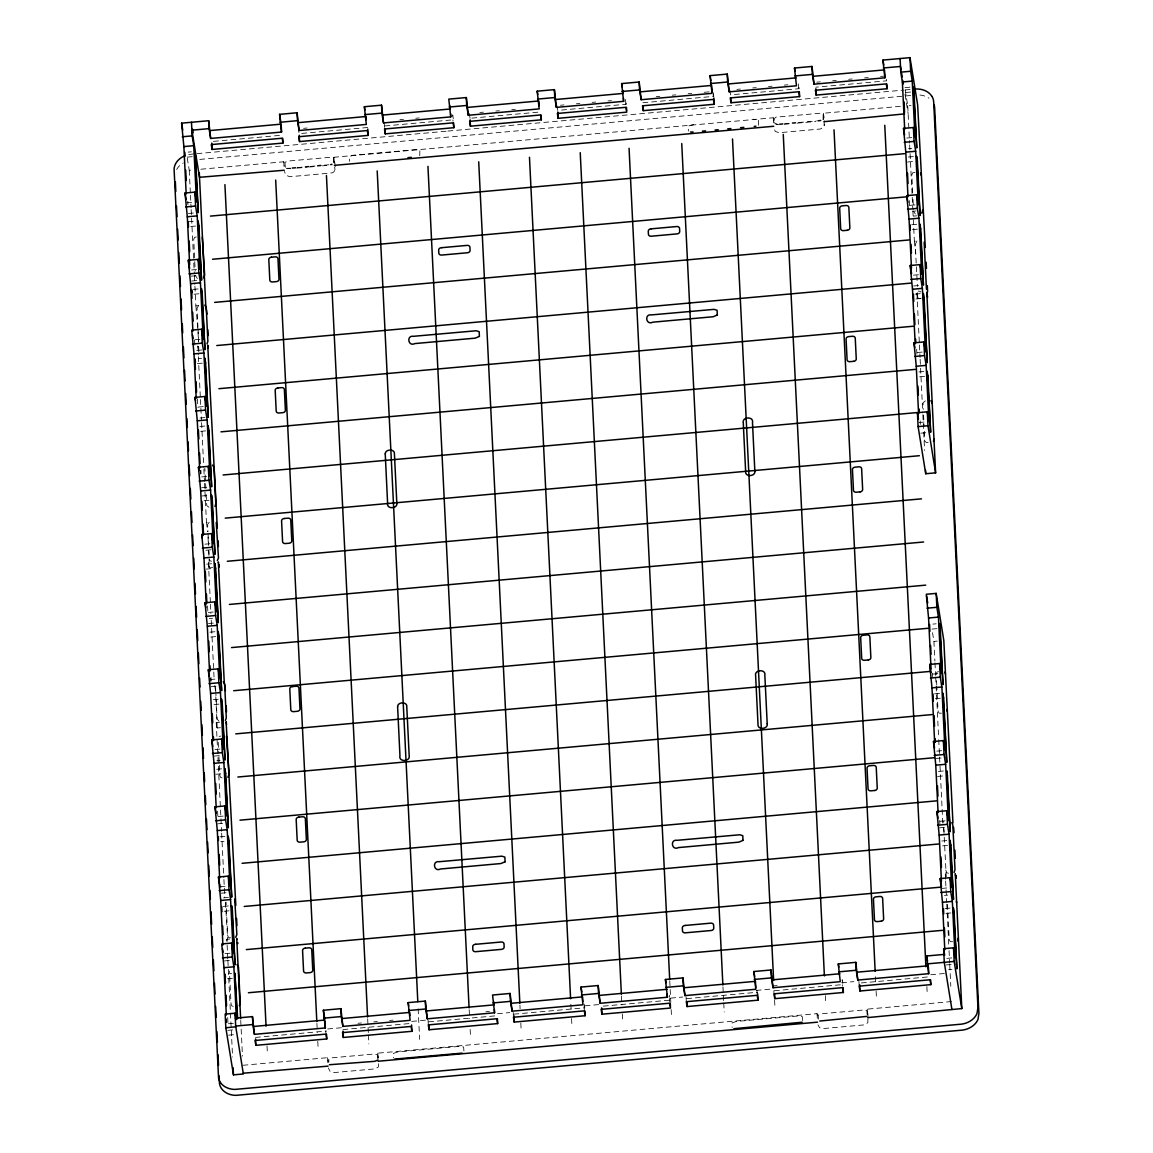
<?xml version="1.0" encoding="UTF-8"?>
<svg xmlns="http://www.w3.org/2000/svg" width="1153" height="1153" viewBox="0 0 1153 1153"><rect width="100%" height="100%" fill="white"/><g stroke="black" fill="none" stroke-linecap="round" stroke-linejoin="round"><path stroke-width="0.75" stroke-dasharray="5 3.75" d="M936.25 674.534L936.827 672.228L938.499 671.536M921.175 298.267L917.889 298.569L917.716 292.631M212.671 567.579L209.37 567.867L209.082 558.902M778.578 124.812L774.398 122.924L773.274 117.765L333.938 157.269L334.24 163.106M334.615 161.824C335.437 165.715 336.503 173.281 330.464 173.065L289.893 176.712L285.785 175.227L284.46 171.451M824.222 120.676L824.02 126.83L820.504 128.992L778.967 132.725L775.234 131.384L774.095 128.329M951.542 1001.553L867.229 1009.149L867.431 1014.799M219.546 722.297L216.245 722.6L217.225 727.975L215.697 694.149M823.184 119.523L824.064 117.505L823.429 113.253L904.154 105.99M823.083 119.537L823.098 114.118L820.763 113.196L778.261 116.957C772.827 115.545 772.524 125.864 777.915 124.38M917.889 298.569L916.909 293.179L920.209 292.891M419.75 155.785L419.865 150.409L415.556 149.645L352.674 155.295L349.46 156.693L349.618 161.348M758.4 125.273L758.53 119.898L753.168 119.206M219.128 736.378L220.857 736.075M198.619 305.574L197.033 308.125L197.956 327.193M209.212 522.251L207.655 524.284L207.958 531.706M188.789 154.531L193.502 153.954M693.717 124.625L688.341 126.008L688.341 131.111M916.952 241.006L915.223 244.551L917.428 286.477M303.628 128.329L307.145 128.012M399.932 119.667L403.449 119.35M415.772 118.255L419.288 117.937M479.893 112.475L483.438 112.158M495.848 111.048L499.393 110.731M511.802 109.607L515.348 109.29M560.488 105.24L564.004 104.923M576.313 103.813L579.829 103.496M592.138 102.386L595.654 102.069M607.962 100.96L611.479 100.642M656.302 96.621L659.847 96.304M672.257 95.18L675.802 94.863M688.197 93.753L691.742 93.422M704.152 92.312L711.242 91.678M736.868 89.372L740.385 89.055M752.693 87.945L756.209 87.628M768.518 86.518L772.034 86.201M784.343 85.106L787.859 84.789M816.756 82.18L820.302 81.863M832.697 80.753L836.242 80.436M848.651 79.312L852.197 78.995M864.606 77.885L868.151 77.568M880.561 76.444L885.879 75.968L886.657 80.825L815.762 87.196M213.449 141.372L282.571 135.146M367.721 127.493L299.131 133.662L298.353 128.805L298.584 133.561M384.9 125.951L453.475 119.782L452.697 114.925L452.999 121.252M471.822 118.125L540.944 111.913M642.898 102.747L713.808 96.362L713.015 91.519L713.246 96.261M188.141 152.11L191.427 151.821M904.99 87.642L911.576 87.051M197.033 153.637L446.125 131.226M447.912 131.067L903.419 90.107M905.119 89.948L910.221 89.502M187.276 157.111L192.22 156.664M905.768 92.499L910.711 92.053M199.757 159.417L911.187 95.44M187.276 158.062L189.251 170.284L192.537 169.981M200.896 169.232L283.782 161.78L285.396 167.315M905.191 89.963L907.742 105.658L911.043 105.37M290.614 168.208L286.679 168.352M297.258 167.603L302.36 167.142M310.027 166.45L316.124 165.902M324.252 165.182L328.908 164.764M784.343 123.803L790.958 123.198M798.568 122.521L816.324 120.921M296.782 168.151L306.583 167.271M309.552 166.998L314.005 166.608M322.408 165.845L326.645 165.47M784.4 124.293L788.638 123.919M797.098 123.155L815.675 121.483M186.613 202.827L193.2 202.222M906.762 138.057L911.706 137.611M188.386 213.492L194.972 212.901M908.521 148.723L911.821 148.434M188.242 221.794L194.828 221.189M908.377 157.024L913.32 156.577M190.663 226.492L195.606 226.046M907.512 162.011L914.098 161.42M196.341 236.956L194.684 237.259L193.718 239.204L194.598 258.344M915.078 172.316L912.729 172.763L911.85 174.838L912.7 192.94M191.557 269.961L196.5 269.514M910.048 205.335L914.992 204.903M190.894 276.187L197.48 275.596M912.686 211.273L915.972 210.97M191.686 281.029L198.273 280.438M913.464 216.115L916.765 215.827M193.2 289.374L198.129 288.927M911.692 224.749L916.635 224.316M193.978 294.217L198.921 293.784M912.47 229.606L917.413 229.159M194.915 286.232L195.88 305.862L199.166 305.559M912.888 210.913L914.372 241.236L918.422 240.876M194.972 339.789L199.901 339.342M913.464 275.163L918.408 274.717M196.731 350.454L201.674 350.008M913.58 285.987L920.166 285.396M920.771 291.493L918.192 291.06M198.23 358.597L201.53 358.309M915.078 294.13L921.665 293.539M197.365 363.599L202.308 363.152M915.871 298.973L920.8 298.541M198.258 407.067L203.202 406.62M917.24 352.53L922.184 352.083M200.031 417.991L204.975 417.559M199.901 426.48L204.845 426.034M200.68 431.337L205.623 430.891M918.883 371.943L927.113 371.208M919.676 376.786L924.605 376.354M925.369 400.898L923.092 402.815L923.279 409.401M201.674 476.895L206.618 476.448M919.013 422.502L925.6 421.912M201.789 487.719L206.718 487.272M201.645 496.006L208.232 495.415M920.771 433.182L927.358 432.577M204.067 500.705L209.01 500.258M208.924 507.262L206.747 505.504L205.94 490.313M928.151 442.579C921.204 443.516 926.205 431.078 924.202 428.167M204.557 483.323L206.473 522.554L210.278 522.15M204.96 544.173L209.904 543.74M205.94 550.255L210.884 549.808M211.561 561.252L209.99 560.776L209.298 559.104M210.379 602.486L208.434 562.779L211.748 562.52M206.632 564.148L211.561 563.702M205.767 569.15L212.354 568.559M208.289 612.43L213.233 611.998M209.284 618.556L212.584 618.253M208.419 623.542L215.006 622.951M209.947 632.175L214.89 631.729M210.74 637.018L215.683 636.586M209.932 679.578L216.519 678.987M210.97 686.727L217.557 686.136M932.863 624.104L936.164 623.802M931.999 629.091L936.942 628.659M213.247 699.712L219.848 699.122M214.04 704.569L218.984 704.123M932.518 632.666L933.93 641.399L937.23 641.097M217.225 727.975L220.511 727.687M932.964 674.073L937.908 673.64M214.991 749.551L219.935 749.104M214.357 756.094L220.944 755.503M934.622 693.818L939.565 693.371M216.793 760.807L220.079 760.504M935.4 698.66L940.344 698.228M216.649 769.282L221.592 768.835M215.798 774.283L222.385 773.692M222.068 777.9L220.54 777.338L219.877 775.537L218.883 755.143M941.511 713.203L939.147 713.174L938.081 711.286L936.827 686.467M936.726 751.151L941.67 750.704M218.277 816.54L223.221 816.093M936.121 758.443L946.008 757.55M217.672 823.833L222.601 823.386M938.412 771.443L943.356 770.997M219.949 836.819L224.893 836.386M937.548 776.43L944.134 775.839M220.742 841.676L224.028 841.373M940.156 821.267L945.1 820.821M220.05 886.801L226.637 886.21M942.145 809.435L942.75 821.959L946.051 821.657M939.508 827.825L949.395 826.932M221.059 893.215L227.645 892.624M223.495 897.913L228.424 897.466M941.814 841.013L946.757 840.566M223.351 906.402L229.937 905.797M942.592 845.855L947.535 845.408M224.143 911.245L229.087 910.798M230.6 937.821L228.625 937.634L227.703 935.674L226.06 901.992M948.458 873.225L946.671 872.778L945.806 870.068M945.561 879.249L945.301 873.902L948.588 873.599M227.804 958.907L226.838 939.291L230.139 938.989M941.785 888.415L948.371 887.824M224.979 953.646L229.923 953.214M944.466 895.405L947.766 895.103M224.374 960.939L230.96 960.348M945.114 908.55L950.058 908.103M228.308 973.781L231.594 973.492M945.892 913.392L950.836 912.945M227.444 978.782L232.387 978.335M233.237 1006.41L231.71 1005.848L231.047 1004.047L229.433 971.114M952.681 941.713L950.317 941.684L949.25 939.781L947.435 903.318M946.858 958.374L951.801 957.927M228.395 1023.763L233.338 1023.316M946.209 964.931L956.096 964.038M227.761 1030.321L232.704 1029.874M948.645 969.63L951.946 969.342M357.978 1023.287L361.494 1022.97M373.803 1021.861L377.319 1021.544M389.628 1020.434L393.144 1020.117M485.932 1011.772L489.449 1011.455M773.62 985.901L777.136 985.584M228.539 1035.163L235.14 1034.572M327.726 1028.966L341.72 1027.698M411.736 1021.399L425.745 1020.146M497.505 1013.689L509.756 1012.593M585.018 1005.82L599.012 1004.566M670.599 998.123L682.807 997.028M756.123 990.427L770.204 989.159M841.676 982.731L853.897 981.635M930.716 974.732L944.682 973.463M255.462 1037.426L326.357 1031.041M342.931 1029.557L409.762 1023.547M428.685 1021.846L497.274 1015.678M513.834 1014.179L584.744 1007.808L583.951 1002.951M603.307 1006.137L670.138 1000.127L669.345 995.27M686.698 998.642L757.593 992.257M774.412 990.744L842.987 984.576L842.209 979.733L842.512 986.06M861.334 982.932L930.457 976.706M242.923 1065.286L327.582 1057.676L328.331 1061.927M378.112 1061.077L377.737 1053.165L817.073 1013.646L818.183 1018.82M290.527 168.713L286.78 168.266M197.322 278.522L195.433 275.524M218.94 721.245L217.124 718.996L215.899 694.048M915.338 213.939L913.594 211.316M209.37 567.867L208.448 562.823M905.019 94.373L908.132 113.585M914.372 241.236L915.799 253.285M942.75 821.959L942.952 823.17M824.309 124.164L824.453 125.418M945.301 873.902L945.691 876.323M729.835 90.006L730.613 94.849L799.202 88.68L798.409 83.838L798.64 88.579M867.906 1018.82L867.82 1022.725L864.303 1024.873L822.752 1028.62L819.61 1027.755L817.996 1024.858M556.971 105.557L557.749 110.4L626.338 104.231L625.56 99.389L625.863 105.716M469.257 113.441L470.049 118.283M334.644 167.113L335.004 169.736M377.737 1053.165L378.415 1057.719M378.544 1063.729L378.415 1066.914L375.229 1068.86L334.701 1072.521L330.219 1071.641L328.36 1068.009M195.88 305.862L197.927 330.58M206.473 522.554L207.713 531.619M214.761 685.372L215.424 690.503M225.411 902.424L227.689 939.536M226.838 939.291L227.127 941.05M943.601 827.364L944.062 831.846M463.938 1051.032L463.607 1047.025L459.917 1046.319L397.886 1051.954L393.375 1053.395L393.476 1057.964M913.017 199.469L913.507 209.457M923.567 415.066L924.115 426.524M936.539 680.645L936.755 685.012M943.774 828.503L946.267 876.712M907.742 105.658L909.573 143.131M909.659 144.903L912.801 209.125M916.909 293.179L919.359 343.234M919.445 345.021L920.051 357.545M920.137 359.332L920.498 366.481M920.584 368.268L922.76 412.961M922.847 414.749L924.605 450.492M933.93 641.399L934.896 661.058M934.982 662.845L935.587 675.37M935.674 677.157L936.034 684.305M936.121 686.093L938.643 737.934M938.729 739.722L942.059 807.648M945.647 881.036L946.685 902.439M946.772 904.226L948.962 948.818M949.049 950.605L949.654 963.086M949.741 964.874L950.793 986.276M909.4 200.622L909.659 205.883M916.664 349.273L916.938 354.648M920.166 420.874L920.339 424.39M932.503 673.179L932.676 676.696M939.695 820.374L939.954 825.634M926.868 986.564L927.228 993.756M875.415 976.735L875.675 982.125M876.121 991.119L876.467 998.311M867.849 1013.401L868.094 1018.142M823.429 113.253L823.746 119.581M867.229 1009.149L867.618 1017.061M867.157 1014.726L866.854 1010.72L864.231 1009.956L821.397 1013.79L818.27 1015.13L818.385 1019.209M858.927 981.405L859.158 986.146M825.361 995.688L825.707 1002.879M773.274 117.765L773.591 124.092M817.073 1013.646L817.304 1018.402M774.6 1000.256L774.96 1007.448M773.85 990.643L774.009 993.814M756.959 990.571L757.204 995.327M722.96 986.838L723.666 1001.222M723.753 1003.024L724.199 1012.003M686.064 996.956L686.294 1001.698M669.763 980.785L670.815 1002.361M671.161 1009.552L671.522 1016.744M669.504 998.44L669.662 1001.611M621.453 995.961L621.885 1004.955M622.332 1013.948L622.678 1021.14M584.11 1006.122L584.34 1010.864M570.865 1004.133L571.124 1009.524M571.571 1018.517L571.917 1025.709M519.931 1005.099L520.104 1008.688M520.81 1023.071L521.17 1030.263M513.215 1012.493L513.445 1017.249M469.17 1009.668L469.617 1018.647M470.15 1029.442L470.41 1034.832M384.194 122.679L384.425 127.421M428.066 1020.16L428.296 1024.902M418.15 1008.832L419.649 1039.401M333.938 157.269L334.255 163.596M333.866 162.789L333.592 158.105L331.214 157.212L288.524 161.002L285.022 162.256L285.094 167.228M377.622 1058.094L377.377 1054.779L374.149 1054.015L331.315 1057.878L328.792 1059.117L328.85 1062.36M367.663 1018.791L368.369 1033.174M368.456 1034.976L368.888 1043.969M283.782 161.78L284.013 166.536M327.582 1057.676L327.956 1065.588M325.809 1030.941L325.968 1034.111M316.902 1023.36L317.349 1032.353M317.781 1041.332L318.142 1048.524M267.02 1045.901L267.381 1053.093M240.732 1020.463L242.476 1056.134M194.756 261.645L195.217 271.056M198.042 328.749L198.676 341.807M205.854 488.656L204.859 468.262M208.03 533.306L208.621 545.412M208.909 551.206L209.053 554.276M215.827 692.607L215.438 684.695M218.248 742.359L218.796 753.485M197.999 332.064L198.489 342.11M198.705 346.635L198.806 351.406L197.84 346.015L198.273 354.937M208.016 537.067L208.376 544.547M208.664 550.37L209.01 557.504M189.251 170.284L190.375 193.473M190.476 195.261L191.081 207.742M191.167 209.529L193.69 261.255M193.776 263.043L194.309 273.751M194.396 275.524L194.828 284.445M198.359 356.709L200.363 397.727M200.449 399.514L201.501 420.903M201.588 422.69L203.764 467.268M203.85 469.055L204.456 481.536M210.466 604.273L210.913 613.569M211.23 620.098L211.475 625.041M211.633 628.313L213.694 670.426M213.781 672.026L214.127 679.117M216.245 722.6L221.563 831.371M221.65 833.158L223.826 877.736M223.913 879.508L224.792 897.351M227.89 960.694L232.589 1057.027M187.78 201.198L187.953 204.715M194.569 340.063L194.915 347.096M197.437 398.837L197.869 407.614M200.925 470.136L201.098 473.652M207.569 606.002L208.001 614.78M211.057 677.532L211.23 681.048M217.6 811.135L217.931 818.154M227.689 1017.595L228.035 1024.628M200.391 470.568L200.564 474.085M210.538 677.95L210.711 681.452M220.627 884.423L220.799 887.94M802.603 1020.578L802.286 1016.615L798.525 1015.952L736.565 1021.414L732.054 1022.884L732.141 1027.482M176.654 169.52A18.131 14.412 -9.2 0 1 183.241 162.991M919.878 95.022A18.131 14.427 -9.2 0 1 928.972 98.207"/><path stroke-width="1.5" d="M237.763 942.823L237.677 943.572L237.403 942.606M926.435 289.172L924.158 242.216M947.089 711.17L947.175 709.311M933.483 441.44L933.959 438.889M957.667 940.877L958.345 937.821M214.977 506.455L215.827 503.861L214.054 467.657L212.599 465.077M954.035 872.533L955.001 869.521L952.825 825.058L951.845 822.536M239.334 1005.618L240.228 1003.009L238.469 967.079L237.057 964.499M207.036 343.796L207.886 341.346L206.228 307.52L204.787 305.098M377.535 1060.198L374.768 1061.336L329.383 1064.738M225.397 720.438L226.291 717.973L224.633 684.147L223.235 681.726M921.751 213.233L922.775 210.105M866.811 1016.398L819.754 1021.039M203.504 277.887L204.643 275.077L202.308 237.259M217.326 560.661L218.479 558.009L216.245 522.41M227.862 777.309L229.058 774.499L226.478 736.104M235.688 937.303L236.884 934.636L234.693 899.066M802.07 1022.235L734.014 1028.678M185.402 155.54L182.333 157.01A18.289 14.557 -9.2 0 0 177.403 161.089A18.131 14.412 -9.2 0 0 174.089 169.16L218.551 1077.896A18.145 14.427 -9.2 0 0 220.9 1083.099A18.289 14.557 -9.2 0 0 225.325 1086.933A18.145 14.427 -9.2 0 0 234.924 1089.412L961.501 1024.152A18.261 14.528 -9.2 0 0 977.023 1013.473L977.946 1007.491L933.685 101.954A18.131 14.427 -9.2 0 0 932.028 96.506M462.209 1053.121L394.643 1059.088M331.92 164.389L330.68 164.605M755.907 126.181L754.192 126.426M820.749 120.503L817.981 120.777M186.195 194.035L183.875 146.59L181.612 123.155L208.679 120.719L210.653 138.446L281.548 132.062L281.231 125.735M281.548 132.062L279.574 114.349L297.114 112.763L299.088 130.52L366.337 124.438L364.362 106.725L381.528 105.182L383.517 122.924L450.751 116.885L450.607 113.715M623.456 98.178L623.614 101.334L556.366 107.388L554.391 89.631L537.212 91.173L539.186 108.886L468.291 115.271L466.316 97.558L448.776 99.129L450.751 116.885M623.614 101.334L621.64 83.578L639.18 82.007L641.154 99.72L712.05 93.35L710.075 75.637L727.255 74.08L729.229 91.836L796.478 85.783L794.489 68.041L812.029 66.456L814.004 84.183L884.913 77.799L884.524 69.886L813.629 76.271M884.913 77.799L882.939 60.086L909.991 57.65L917.629 104.779L925.297 247.52M210.653 138.446L209.068 128.632L191.888 130.188L199.512 177.303L284.258 170.24M279.963 122.261L297.503 120.676L299.088 130.52M364.737 114.637L381.917 113.095L383.517 122.924M449.166 107.042L466.706 105.471L468.291 115.271M537.601 99.086L554.78 97.544L556.366 107.388M622.015 91.491L639.569 89.92L641.154 99.72M710.464 83.549L727.644 81.993L729.229 91.836M794.878 75.954L812.418 74.368L814.004 84.183M883.313 67.998L900.493 66.456L901.055 69.944M210.264 130.534L281.159 124.149M298.713 122.607L365.948 116.525L366.092 119.696M467.902 107.359L538.797 100.974L539.042 105.73M640.765 91.808L711.66 85.437L711.977 91.764M383.127 115.012L450.376 108.973L449.843 105.687M555.991 99.475L623.225 93.422L622.692 90.15M728.84 83.924L796.089 77.871M182.275 136.775L192.162 135.895L193.747 145.696L196.5 201.934L194.915 192.133L185.028 193.012L187.305 216.764L189.654 264.772M900.104 58.544L900.781 72.163L910.654 71.27L912.239 81.085L914.992 137.308L913.407 127.507L903.52 128.401L905.797 152.153L907.973 196.601M183.875 146.59L193.747 145.696M900.781 72.163L902.367 81.964L912.239 81.085M282.961 143.058L282.168 138.216L211.273 144.586L212.066 149.443L282.961 143.058L282.73 138.317M368.11 135.405L367.317 130.548L298.742 136.717L299.521 141.574L368.11 135.405L367.793 129.078M453.864 127.695L453.086 122.838L384.497 129.006L385.289 133.863L453.864 127.695L453.633 122.939M541.333 119.826L540.541 114.969L469.646 121.353L470.438 126.196L541.333 119.826L541.103 115.069M558.138 118.312L626.728 112.144L625.935 107.301L557.36 113.47L558.138 118.312L557.836 111.985M714.197 104.274L713.404 99.432L642.509 105.802L643.288 110.659L714.197 104.274L713.88 97.947M799.591 96.593L798.798 91.75L730.209 97.919L731.002 102.761L799.591 96.593L799.346 91.851M887.046 88.738L886.268 83.881L815.373 90.265L816.151 95.108L887.046 88.738L886.816 83.982M292.271 168.05L295.572 167.762M305.43 166.868L308.5 166.594M317.637 165.773L320.952 165.47M702.379 131.154L705.564 130.865M715.091 130.001L718.233 129.713M727.716 128.848L730.887 128.559M740.601 127.666L743.872 127.363M779.687 124.221L782.786 123.933M792.471 123.068L795.527 122.794M904.543 113.902L823.905 121.699M185.705 206.935L195.592 206.041L197.192 215.885L199.8 269.226L198.201 259.382L188.314 260.261L190.576 283.696L192.897 331.142M904.211 142.309L914.084 141.43L915.684 151.259L918.292 204.6L916.693 194.756L906.806 195.65L909.068 219.084L911.475 268.289M187.305 216.764L197.192 215.885M905.797 152.153L915.684 151.259M210.451 216.101L904.601 153.666M212.556 259.252L906.719 196.817M188.977 273.895L198.864 273.002L200.449 282.802L203.202 339.04L201.616 329.239L191.729 330.133L194.007 353.885L196.183 398.333M907.483 209.269L917.356 208.39L918.941 218.191L921.694 274.428L920.108 264.613L910.221 265.507L912.499 289.259L915.165 343.868M190.576 283.696L200.449 282.802M909.068 219.084L918.941 218.191M214.66 302.389L908.823 239.968M192.407 344.041L202.294 343.147L203.894 352.991L206.502 406.332L204.903 396.488L195.016 397.381L197.278 420.802L199.599 468.262M910.913 279.43L920.786 278.536L922.386 288.38L925.484 351.795L923.884 341.951L914.012 342.845L916.26 366.265L918.581 413.711M216.778 345.54L910.928 283.105M194.007 353.885L203.894 352.991M912.499 289.259L922.386 288.38M218.883 388.691L913.046 326.256M195.693 411.001L205.565 410.108L207.151 419.923L209.904 476.16L208.318 466.345L198.431 467.239L200.708 490.991L202.885 535.439M197.278 420.802L207.151 419.923M914.675 356.464L924.547 355.571L926.147 365.371L928.886 421.609L927.3 411.808L917.428 412.702L918.105 426.61L925.729 473.739L935.616 472.845L926.796 292.3L927.617 297.272M916.26 366.265L926.147 365.371M220.987 431.842L915.151 369.407M223.106 474.978L917.269 412.558M199.109 481.147L208.996 480.268L210.595 490.097L213.204 543.438L211.604 533.594L201.717 534.488L203.98 557.922L206.228 604.057M200.708 490.991L210.595 490.097M918.105 426.61L927.978 425.716L935.616 472.845M225.21 518.129L919.373 455.709M202.395 548.107L212.267 547.228L213.853 557.029L216.533 611.695L214.948 601.895L205.061 602.774L207.324 626.238L209.486 670.686M203.98 557.922L213.853 557.029M227.328 561.28L921.478 498.845M229.433 604.431L923.596 541.996M205.724 616.408L215.611 615.515L217.196 625.358L219.805 678.685L218.22 668.855L208.333 669.734L210.595 693.457L212.916 740.903M207.324 626.238L217.196 625.358M231.537 647.582L925.7 585.147M952.955 822.997L943.817 640.506L936.178 593.391L926.291 594.271L928.569 617.994L931.062 668.956M926.983 608.193L936.856 607.3L938.441 617.1L941.194 673.338L939.609 663.537L929.722 664.416L931.984 687.88L934.651 742.489M928.569 617.994L938.441 617.1M209.01 683.657L218.897 682.763L220.482 692.564L223.235 748.801L221.65 739.001L211.763 739.895L214.026 763.358L216.202 807.806M233.655 690.719L927.805 628.299M210.595 693.457L220.482 692.564M235.76 733.87L929.923 671.435M930.399 678.05L940.271 677.157L941.871 687.001L944.97 750.416L943.37 740.572L933.498 741.465L935.76 765.174L938.081 812.634M931.984 687.88L941.871 687.001M212.426 753.514L222.313 752.621L223.898 762.464L226.507 815.805L224.921 805.961L215.034 806.855L217.297 830.564L219.618 878.024M214.026 763.358L223.898 762.464M237.864 777.021L932.028 714.586M934.175 755.374L944.048 754.494L945.647 764.295L948.386 820.532L946.8 810.718L936.928 811.611L939.176 835.075L941.439 881.296M215.712 820.763L225.599 819.869L227.184 829.684L229.937 885.922L228.352 876.107L218.465 877.001L220.727 900.464L222.904 944.912M239.983 820.172L934.132 757.737M935.76 765.174L945.647 764.295M217.297 830.564L227.184 829.684M242.087 863.309L936.25 800.888M937.591 825.231L947.463 824.352L949.063 834.181L951.672 887.522L950.072 877.678L940.199 878.572L942.462 902.295L944.783 949.741M219.128 890.62L229.015 889.741L230.6 899.571L233.209 952.911L231.623 943.068L221.736 943.961L223.999 967.684L226.319 1015.13M939.176 835.075L949.063 834.181M220.727 900.464L230.6 899.571M244.191 906.46L938.355 844.025M246.31 949.596L940.459 887.176M940.877 892.48L950.749 891.6L952.349 901.401L955.088 957.639L953.502 947.838L943.63 948.717L944.293 962.351L951.917 1009.466M222.414 957.869L232.301 956.99L233.886 966.79L236.466 1019.511M942.462 902.295L952.349 901.401M223.999 967.684L233.886 966.79M248.414 992.747L942.577 930.327M235.846 1018.128L235.053 1013.228L225.166 1014.107L225.829 1027.741L233.468 1074.855L243.355 1073.976L235.673 1026.069L252.853 1024.527L254.438 1034.342L325.333 1027.957L325.031 1021.63M235.284 1018.157L252.464 1016.615L254.438 1034.342M325.333 1027.957L323.359 1010.244L340.913 1008.659L342.888 1026.415L410.122 1020.333L408.148 1002.62L425.327 1001.078L427.302 1018.82L494.551 1012.781L494.392 1009.61M667.256 994.059L667.414 997.23L600.165 1003.283L598.191 985.527L581.011 987.069L582.986 1004.782L512.091 1011.167L510.116 993.454L492.576 995.025L494.551 1012.781M667.414 997.23L665.425 979.473L682.965 977.903L684.94 995.615L755.849 989.245L753.86 971.518L771.04 969.976L773.029 987.732L840.263 981.679L838.289 963.937L855.829 962.351L857.803 980.064L928.698 973.694L928.396 967.367M928.698 973.694L926.724 955.981L943.903 954.439M323.748 1018.157L341.288 1016.571L342.888 1026.415M408.537 1010.532L425.716 1008.99L427.302 1018.82M492.951 1002.937L510.491 1001.366L512.091 1011.167M581.4 994.981L598.566 993.439L600.165 1003.283M665.814 987.386L683.354 985.815L684.94 995.615M754.249 979.43L771.429 977.888L773.029 987.732M838.678 971.849L856.218 970.264L857.803 980.064M927.113 963.894L954.165 961.458L961.804 1008.587L867.705 1017.595M225.829 1027.741L235.716 1026.847L235.053 1013.228M254.049 1026.429L324.959 1020.045M342.499 1018.503L409.733 1012.42L409.891 1015.591M511.701 1003.254L582.596 996.869L582.827 1001.626M684.551 987.703L755.46 981.333L755.763 987.66M857.414 972.152L928.309 965.782M426.913 1010.907L494.161 1004.868L493.628 1001.582M599.776 995.37L667.025 989.317M772.64 979.819L839.874 973.766M326.746 1038.954L325.968 1034.111L255.072 1040.482L255.851 1045.339L326.746 1038.954L326.515 1034.212M411.895 1031.301L411.117 1026.444L342.527 1032.612L343.32 1037.469L411.895 1031.301L411.592 1024.974M497.664 1023.59L496.871 1018.733L428.296 1024.902L429.075 1029.759L497.664 1023.59L497.433 1018.834M585.119 1015.721L584.34 1010.864L513.445 1017.249L514.224 1022.091L585.119 1015.721L584.888 1010.965M601.938 1014.208L670.513 1008.039L669.734 1003.196L601.145 1009.351L601.938 1014.208L601.621 1007.881M757.982 1000.17L757.204 995.327L686.294 1001.698L687.087 1006.555L757.982 1000.17L757.68 993.843M843.376 992.488L842.598 987.645L774.009 993.814L774.787 998.657L843.376 992.488L843.146 987.746M930.846 984.633L930.053 979.776L859.158 986.146L859.951 991.004L930.846 984.633L930.615 979.877M243.312 1073.198L328.057 1066.136M407.903 157.644L411.275 157.341M693.083 132.004L690.488 132.018M930.961 400.567L932.229 403.665M944.97 671.997L945.46 674.087M920.598 172.892L921.06 175.155M956.356 901.199L956.63 902.871M901.632 73.432L902.194 76.92M902.756 80.422L903.318 83.91M903.52 128.401L904.586 134.93M906.806 195.65L907.872 202.207M882.939 60.086L883.731 64.986M910.221 265.507L911.547 273.679M914.012 342.845L914.805 347.759M917.428 412.702L918.48 419.231M926.58 596.015L927.704 603.005M929.722 664.416L931.047 672.588M955.26 873.556L961.804 1008.587M955.462 874.767L956.125 878.182L956.154 875.833M933.498 741.465L934.55 748.023M936.928 811.611L937.98 818.154M940.199 878.572L941.525 886.772M943.889 950.36L944.682 955.26M794.489 68.041L795.022 71.313M926.724 955.981L927.516 960.881M773.764 126.268L334.356 165.355M710.075 75.637L710.868 80.537M838.289 963.937L838.822 967.208M817.563 1022.163L378.141 1061.236M621.64 83.578L622.159 86.864M753.86 971.518L754.667 976.432M537.212 91.173L537.745 94.445M665.425 979.473L665.958 982.76M581.011 987.069L581.804 991.969M364.362 106.725L364.881 109.996M279.574 114.349L280.626 120.878M408.148 1002.62L408.681 1005.892M192.623 129.251L193.2 132.739M181.612 123.155L182.75 130.145M323.359 1010.244L324.685 1018.416M185.028 193.012L186.094 199.555M208.145 347.788L207.727 345.122L217.312 527.988M188.314 260.261L189.64 268.462M192.075 292.747L191.542 289.518L191.974 298.31M192.522 335.033L193.055 338.305M195.462 362.128L194.943 358.9L195.448 369.421M195.016 397.381L195.549 400.653M218.479 562.837L218.335 561.929L224.244 682.014M218.695 564.148L219.257 566.988L219.301 564.97M198.431 467.239L198.965 470.51M201.717 534.488L202.251 537.774M224.431 683.21L225.397 690.633M226.564 724.372L226.132 721.706L235.817 905.436M205.061 602.774L205.854 607.689M208.333 669.734L209.399 676.307M211.763 739.895L212.815 746.423M236.898 939.508L236.725 938.398L240.646 1018.675M215.034 806.855L216.101 813.413M218.465 877.001L219.517 883.544M222.529 948.876L223.062 952.162M225.541 977.312L225.008 974.083L225.44 982.875M225.959 1019.007L226.492 1022.279M953.603 827.35L954.05 832.74M207.007 314.164L205.753 304.968L199.282 172.561M219.041 1075.749L219.502 1083.834A18.289 14.557 -9.2 0 0 226.291 1092.871A18.145 14.427 -9.2 0 0 235.889 1095.35L962.452 1030.105A18.261 14.528 -9.2 0 0 977.989 1019.425L978.911 1013.429L934.651 107.892A18.131 14.427 -9.2 0 0 934.146 105.038M926.162 262.279L926.464 268.375M927.3 285.584L927.603 291.752M954.9 850.237L955.304 858.322M909.991 57.65L910.654 71.27M913.407 127.507L914.084 141.43M916.693 194.756L917.356 208.39M920.108 264.613L920.786 278.536M923.884 341.951L924.547 355.571M927.3 411.808L927.978 425.716M936.178 593.391L936.856 607.3M939.609 663.537L940.271 677.157M943.37 740.572L944.048 754.494M946.8 810.718L947.463 824.352M950.072 877.678L950.749 891.6M953.502 947.838L954.165 961.458M925.556 470.165L925.729 473.739M904.024 101.853L904.543 112.389M907.497 172.964L908.016 183.486M910.048 224.907L910.293 230.168M910.985 244.234L911.418 253.026M913.435 294.274L913.781 301.437M914.401 313.976L914.92 324.728M915.626 339.054L915.799 342.643M917.918 386.154L918.35 394.931M919.042 408.998L919.215 412.515M929.563 624.393L929.909 631.426M930.601 645.478L931.033 654.27M932.964 693.962L933.325 701.125M934.016 715.465L934.55 726.203M935.155 738.742L935.328 742.33M937.447 785.64L937.965 796.19M940.934 856.953L941.453 867.474M943.471 908.694L943.73 913.969M944.408 928.021L944.84 936.812M902.367 81.964L904.687 129.41M884.769 125.288L925.902 966.776M834.023 129.842L875.156 971.345M815.848 88.781L816.151 95.108M859.634 984.676L859.951 991.004M812.029 66.456L812.418 74.368M855.829 962.351L856.218 970.264M783.262 134.411L824.395 975.914M730.771 98.019L731.002 102.761M774.557 993.915L774.787 998.657M732.501 138.98L773.634 980.468M727.255 74.08L727.644 81.993M771.04 969.976L771.429 977.888M681.74 143.548L722.873 985.037M643.057 105.903L643.288 110.659M686.857 1001.798L687.087 1006.555M639.18 82.007L639.569 89.92M682.965 977.903L683.354 985.815M629.062 148.276L669.662 978.983M626.497 107.402L626.641 110.558M670.282 1003.297L670.441 1006.454M580.233 152.672L621.366 994.174M554.391 89.631L554.78 97.544M598.191 985.527L598.566 993.439M529.472 157.24L570.605 998.729M478.711 161.809L519.844 1003.297M470.121 119.869L470.438 126.196M513.921 1015.764L514.224 1022.091M466.316 97.558L466.706 105.471M510.116 993.454L510.491 1001.366M427.95 166.363L469.084 1007.866M385.044 129.107L385.289 133.863M428.844 1025.003L429.075 1029.759M381.528 105.182L381.917 113.095M425.327 1001.078L425.716 1008.99M377.204 170.932L417.804 1001.64M326.443 175.501L367.576 1016.989M299.218 135.247L299.521 141.574M343.003 1031.142L343.32 1037.469M297.114 112.763L297.503 120.676M340.913 1008.659L341.288 1016.571M275.682 180.055L316.816 1021.558M224.921 184.624L266.055 1026.127M211.748 143.102L212.066 149.443M255.548 1038.997L255.851 1045.339M208.679 120.719L209.068 128.632M252.464 1016.615L252.853 1024.527M207.799 329.686L208.102 335.638M218.133 540.829L218.407 546.493M226.19 705.766L226.478 711.732M236.581 918.393L236.927 925.571M237.648 1018.459L234.895 973.19L237.129 1018.892M191.499 122.276L192.162 135.895M194.915 192.133L195.592 206.041M198.201 259.382L198.864 273.002M201.616 329.239L202.294 343.147M204.903 396.488L205.565 410.108M208.318 466.345L208.996 480.268M211.604 533.594L212.267 547.228M214.948 601.895L215.611 615.515M218.22 668.855L218.897 682.763M221.65 739.001L222.313 752.621M224.921 805.961L225.599 819.869M228.352 876.107L229.015 889.741M231.623 943.068L232.301 956.99M233.122 1067.721L233.468 1074.855M184.84 152.412L185.013 155.929M185.705 169.981L186.224 180.531M188.242 221.794L188.501 227.055M189.178 241.092L189.697 251.613M192.666 312.362L193.099 321.154M196.053 381.715L196.572 392.236M198.417 430.141L198.849 438.933M199.541 452.985L200.06 463.535M201.905 501.267L202.323 510.044M203.014 524.082L203.533 534.617M205.32 571.311L205.839 581.847M206.445 594.126L206.863 602.904M208.736 641.097L209.255 651.632M209.932 665.67L210.192 670.931M212.296 713.923L212.728 722.715M213.406 736.767L213.579 740.284M215.697 783.478L216.202 793.999M218.306 836.977L218.479 840.494M219.171 854.546L219.69 865.096M221.707 906.546L221.967 911.807M222.659 925.845L223.077 934.622M226.046 995.169L226.55 1005.719M176.495 205.825L177.029 216.605M177.634 229.159L178.167 239.939M178.787 252.493L179.306 263.273M179.926 275.798L180.445 286.506M181.05 298.987L181.569 309.681M182.275 323.95L182.707 332.871M183.399 347.125L183.932 357.834M184.538 370.315L185.056 381.009M185.676 393.504L186.195 404.213M186.901 418.539L187.334 427.489M188.04 441.815L188.472 450.765M189.178 465.091L189.697 475.829M190.303 488.353L190.836 499.105M191.441 511.629L191.974 522.367M192.58 534.906L193.113 545.643M193.718 558.182L194.252 568.919M194.943 583.231L195.477 593.968M196.082 606.492L196.615 617.23M197.221 629.754L197.739 640.491M198.359 653.016L198.878 663.753M199.584 678.065L200.017 687.015M200.723 701.327L201.155 710.277M201.861 724.574L202.38 735.268M202.986 747.735L203.504 758.429M204.211 772.683L204.643 781.59M205.335 795.844L205.782 804.751M206.473 819.005L206.992 829.699M207.598 842.166L208.131 852.86M208.736 865.326L209.255 876.021M209.961 890.318L210.394 899.254M211.013 911.764L211.619 924.274M212.224 936.784L212.757 947.507M213.363 960.017L213.896 970.754M214.501 983.264L215.02 993.987M215.64 1006.483L216.159 1017.191M216.865 1031.474L217.384 1042.168M217.989 1054.664L218.522 1065.372M175.342 181.655L175.804 191.47M915.323 89.04A18.131 14.427 -9.2 0 1 931.97 96.463M385.246 453.936L387.595 503.169C386.197 509.612 398.289 508.862 396.805 502.852L394.427 454.138C395.32 448.618 384.987 448.906 385.246 453.936M767.206 723.781C768.345 729.33 757.161 730.195 758.011 724.315L755.619 675.6C754.134 669.576 766.241 668.841 764.843 675.283L767.206 723.781M397.612 706.674L399.947 755.705C398.261 762.32 410.598 761.83 409.171 755.676L406.793 706.962C407.701 701.456 397.454 701.701 397.612 706.674M754.84 471.058C755.878 476.549 744.766 477.356 745.645 471.491L743.267 422.776C741.84 416.622 754.177 416.132 752.491 422.747L754.84 471.058M479.403 336.373L475.252 338.146L414.936 343.565C408.032 347.111 406.173 334.99 413.567 336.301L476.146 330.767L479.172 331.689L479.403 336.373M505.086 861.781L500.935 863.539L440.619 868.973C433.715 872.504 431.856 860.397 439.25 861.709L501.829 856.175L504.855 857.097L505.086 861.781M717.325 314.971L713.188 316.744L652.857 322.177C645.954 325.708 644.095 313.587 651.488 314.899L714.067 309.364L717.094 310.301L717.325 314.971M743.008 840.378L738.871 842.137L678.54 847.57C671.637 851.101 669.778 838.995 677.171 840.306L739.75 834.772L742.777 835.694L743.008 840.378M651.157 228.842L650.609 228.899A2.724 2.162 -9.2 0 0 648.274 231.292L648.433 234.405A2.724 2.162 -9.2 0 0 651.258 236.221L677.114 233.886A2.724 2.162 -9.2 0 0 679.708 231.537L679.564 228.467A2.724 2.162 -9.2 0 0 676.955 226.521L651.157 228.842M685.213 925.455L684.651 925.513A2.724 2.162 -9.2 0 0 682.331 927.906L682.49 931.019A2.724 2.162 -9.2 0 0 685.3 932.835L711.156 930.514A2.724 2.162 -9.2 0 0 713.765 928.151L713.606 925.081A2.724 2.162 -9.2 0 0 711.012 923.135L685.213 925.455M271.474 257.191L271.243 257.22A2.71 2.147 -9.2 0 0 268.808 259.612L269.802 280.049A2.71 2.147 -9.2 0 0 272.526 281.966L276.389 281.62A2.71 2.147 -9.2 0 0 278.983 279.386L277.959 258.56A2.71 2.147 -9.2 0 0 275.163 256.86L271.474 257.191M277.887 387.956L277.657 387.97A2.724 2.162 -9.2 0 0 275.192 390.391L276.201 411.088A2.724 2.162 -9.2 0 0 278.954 413.019L282.788 412.673A2.724 2.162 -9.2 0 0 285.396 410.425L284.359 389.325A2.724 2.162 -9.2 0 0 281.548 387.624L277.887 387.956M284.258 518.49L284.042 518.519A2.724 2.162 -9.2 0 0 281.577 520.925L282.586 541.636A2.724 2.162 -9.2 0 0 285.324 543.553L289.158 543.222A2.724 2.162 -9.2 0 0 291.781 540.973L290.743 519.873A2.724 2.162 -9.2 0 0 287.933 518.173L284.258 518.49M868.396 659.934L864.505 660.28A2.724 2.162 -9.2 0 1 861.695 658.579L860.657 637.479A2.724 2.162 -9.2 0 1 863.266 635.231L867.099 634.885A2.724 2.162 -9.2 0 1 869.852 636.816L870.861 657.527A2.724 2.162 -9.2 0 1 868.396 659.934M874.781 790.482L870.89 790.828A2.724 2.162 -9.2 0 1 868.079 789.128L867.042 768.028A2.724 2.162 -9.2 0 1 869.65 765.779L873.484 765.433A2.724 2.162 -9.2 0 1 876.237 767.365L877.246 788.061A2.724 2.162 -9.2 0 1 874.781 790.482M881.18 921.233L877.274 921.593A2.71 2.147 -9.2 0 1 874.464 919.892L873.441 899.066A2.71 2.147 -9.2 0 1 876.049 896.832L879.912 896.472A2.71 2.147 -9.2 0 1 882.636 898.403L883.63 918.84A2.71 2.147 -9.2 0 1 881.18 921.233M441.7 247.679L441.066 247.736A2.724 2.162 -9.2 0 0 438.659 250.129L438.817 253.199A2.724 2.162 -9.2 0 0 441.628 255.072L467.469 252.752A2.724 2.162 -9.2 0 0 470.093 250.446L469.948 247.333A2.724 2.162 -9.2 0 0 467.412 245.373L441.7 247.679M475.757 944.293L475.108 944.35A2.724 2.162 -9.2 0 0 472.716 946.743L472.86 949.813A2.724 2.162 -9.2 0 0 475.67 951.686L501.526 949.366A2.724 2.162 -9.2 0 0 504.149 947.06L504.005 943.947A2.724 2.162 -9.2 0 0 501.454 941.987L475.757 944.293M847.34 230.283L843.477 230.629A2.71 2.147 -9.2 0 1 840.681 228.87L839.672 208.044A2.71 2.147 -9.2 0 1 842.281 205.854L846.201 205.508A2.71 2.147 -9.2 0 1 848.853 207.439L849.862 227.89A2.71 2.147 -9.2 0 1 847.34 230.269M853.739 361.321L849.905 361.667A2.724 2.162 -9.2 0 1 847.095 359.909L846.071 338.809A2.724 2.162 -9.2 0 1 848.694 336.618L852.571 336.272A2.724 2.162 -9.2 0 1 855.252 338.218L856.261 358.914A2.724 2.162 -9.2 0 1 853.739 361.321M860.109 491.87L856.275 492.216A2.724 2.162 -9.2 0 1 853.479 490.457L852.442 469.357A2.724 2.162 -9.2 0 1 855.065 467.167L858.956 466.806A2.724 2.162 -9.2 0 1 861.637 468.767L862.646 489.463A2.724 2.162 -9.2 0 1 860.109 491.87M292.516 686.568L292.314 686.583A2.724 2.162 -9.2 0 0 289.792 688.99L290.801 709.686A2.724 2.162 -9.2 0 0 293.482 711.646L297.373 711.286A2.724 2.162 -9.2 0 0 299.982 709.095L298.958 687.995A2.724 2.162 -9.2 0 0 296.148 686.237L292.516 686.568M298.886 817.117L298.699 817.131A2.724 2.162 -9.2 0 0 296.177 819.538L297.186 840.234A2.724 2.162 -9.2 0 0 299.852 842.18L303.743 841.834A2.724 2.162 -9.2 0 0 306.367 839.643L305.343 818.544A2.724 2.162 -9.2 0 0 302.533 816.785L298.886 817.117M305.286 948.155L305.098 948.17A2.71 2.147 -9.2 0 0 302.576 950.562L303.57 971.013A2.71 2.147 -9.2 0 0 306.237 972.945L310.157 972.599A2.71 2.147 -9.2 0 0 312.766 970.408L311.742 949.582A2.71 2.147 -9.2 0 0 308.961 947.824L305.286 948.155M914.012 91.75L913.219 86.907L916.75 147.988L914.012 91.75M917.399 161.132L916.606 156.275L920.051 215.525L917.399 161.132M920.714 228.856L919.921 224.013L923.452 285.094L920.714 228.856M924.101 298.238L923.308 293.395L927.257 362.719L924.101 298.238M927.906 376.051L927.113 371.208L930.658 432.289L927.906 376.051M940.243 628.356L939.45 623.514L942.981 684.594L940.243 628.356M943.644 697.925L942.851 693.083L946.786 762.407L943.644 697.925M947.435 775.551L946.642 770.694L950.187 831.774L947.435 775.551M950.836 845.12L950.043 840.263L953.488 899.513L950.836 845.12M954.136 912.657L953.344 907.8L956.889 968.895L954.136 912.657M195.52 156.376L194.727 151.519L198.258 212.613L195.52 156.376M198.907 225.743L198.114 220.9L201.559 280.15L198.907 225.743M202.222 293.482L201.429 288.639L204.96 349.719L202.222 293.482M205.609 362.864L204.816 358.006L208.261 417.256L205.609 362.864M208.924 430.588L208.131 425.745L211.662 486.825L208.924 430.588M212.311 499.97L211.518 495.113L214.962 554.362L212.311 499.97M215.64 568.256L214.862 563.413L218.306 622.663L215.64 568.256M218.969 636.283L218.191 631.44L221.635 690.676L218.969 636.283M222.27 703.82L221.491 698.977L225.022 760.058L222.27 703.82M225.671 773.389L224.893 768.547L228.337 827.796L225.671 773.389M228.971 840.941L228.193 836.084L231.724 897.164L228.971 840.941M232.373 910.51L231.594 905.653L235.039 964.902L232.373 910.51"/></g></svg>
